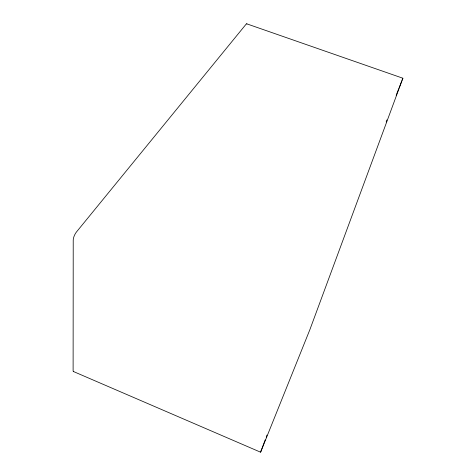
<?xml version="1.0" encoding="UTF-8"?>
<svg xmlns="http://www.w3.org/2000/svg" width="476" height="476" viewBox="0 0 476 476"><rect width="100%" height="100%" fill="white"/><g stroke="black" fill="none" stroke-linecap="round" stroke-linejoin="round"><path stroke-width="0.71" d="M73.435 371.518L260.604 452.2L261.038 450.968M260.622 452.176L309.858 329.701L402.886 78.225L246.675 23.8M261.098 450.796L265.197 439.86M386.161 122.005L386.928 119.94M266.215 437.141L266.976 435.1M402.065 80.254L402.88 78.231M396.163 95.289L398.817 88.53M399.09 87.84L401.798 80.938M73.726 371.524A5.188 1.339 -64.2 0 1 73.114 370.685L73.221 240.154A6.176 2.124 -66.2 0 1 76.428 232.026L246.128 24.163A4.147 0.898 -72.1 0 1 246.889 24.038"/></g></svg>
